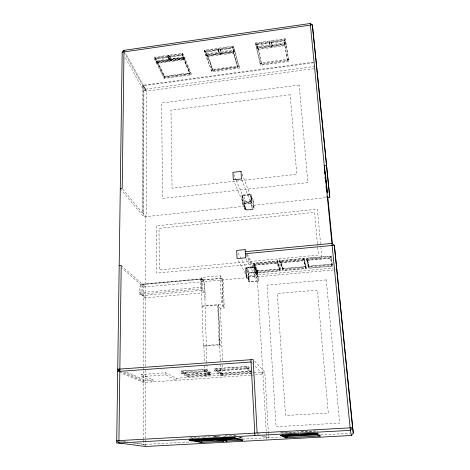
<?xml version="1.0" encoding="UTF-8"?>
<svg xmlns="http://www.w3.org/2000/svg" width="470" height="470" viewBox="0 0 470 470"><rect width="100%" height="100%" fill="white"/><g stroke="black" fill="none" stroke-linecap="round" stroke-linejoin="round"><path stroke-width="0.35" stroke-dasharray="2.35 1.76" d="M143.45 440.102L143.444 444.473L144.425 445.49M143.45 439.368L143.538 371.012M143.538 370.278L143.644 287.017L122.447 268.546M241.886 195.05L244.823 202.059L245.264 210.296L242.326 203.463L241.886 195.05L250.892 194.075L253.612 201.125L254.088 209.332L245.264 210.296L245.046 206.177L143.732 216.876L143.885 90.863L124.685 56.611M145.412 446.5L145.436 370.143M145.436 366.494L145.477 216.694M169.517 55.636L169.541 57.193L170.974 60.348L183.535 58.615L183.5 57.058L182.149 53.85L169.517 55.636L170.963 58.826L183.535 58.615L184.528 58.962L156.357 62.91L156.346 61.37L184.493 57.41L184.528 58.962L183.77 59.684L157.626 63.344L156.357 62.91L156.957 62.316L169.335 60.577L170.399 60.941L170.974 60.348L170.974 59.596L169.529 56.412L182.166 54.626L183.517 57.834M145.453 297.839L140.982 294.132L141.041 284.538M141.405 374.478L153.067 379.848L153.073 381.852L141.4 376.593L141.405 374.478L165.716 372.781L176.127 378.268L264.81 372.199L268.37 432.623M142.992 212.757L143.203 85.205L146.17 90.557L146.182 216.617L142.992 212.757L142.287 212.828L142.545 85.293L312.95 62.199M142.68 295.542L142.698 284.426M204.908 298.738L205.084 297.011A11.709 2.303 85.2 0 0 204.785 288.433L204.385 285.56A11.709 2.303 85.2 0 0 202.635 279.444L201.994 278.704L201.395 278.739L141.341 284.168L140.612 285.008A11.55 3.266 85.7 0 0 139.32 291.471L139.32 292.722L141.018 294.126M182.76 53.263L191.114 73.226L191.149 74.736L164.001 78.437L154.354 58.838L154.342 57.281L182.76 53.263L182.795 54.825L182.184 55.407L169.541 57.193L168.524 56.835L167.907 57.452L155.435 59.208L155.423 57.657L167.884 55.895L169.317 59.026L169.335 60.577L167.907 57.452L168.507 55.278L170.375 59.396L170.399 60.941L168.524 56.835L168.507 55.278M201.395 278.739L200.884 279.574A11.709 2.303 85.2 0 0 200.161 286.066L200.202 287.334L204.726 292.669L143.626 297.998M257.419 48.146L256.567 43.434L257.419 48.146L270.121 46.36L269.351 41.624L256.567 43.434L255.422 42.981L260.409 63.75L288.733 59.878L287.37 59.343L261.473 62.892L260.409 63.75L260.509 65.271L288.862 61.406L285.155 38.775L255.422 42.981L260.509 65.271M304.296 258.453L279.65 260.738L279.791 262.701L282.764 270.655L306.516 268.505L304.296 258.453L306.516 268.505M220.73 373.403L250.91 371.047L246.456 366.77L214.326 368.715L214.396 370.871L220.806 375.471L253.148 373.256L253.036 371.183M206.618 55.307L206.565 53.75L205.431 50.625L205.484 52.188L206.618 55.307L219.155 53.551L218.045 48.839L205.431 50.625L204.309 50.214L204.362 51.776L211.735 71.928L239.477 68.138L239.395 66.628L233.373 46.101L204.309 50.214L211.676 70.418L211.735 71.928M233.702 51.547L232.656 46.736L233.702 51.547L220.947 53.339L219.825 48.545L232.656 46.736L233.373 46.101L233.455 47.67L239.477 68.138M284.979 44.309L284.285 39.48L284.979 44.309L272.089 46.119L271.313 41.313L284.285 39.48L285.155 38.775L288.862 61.406M204.362 51.776L233.455 47.67M255.521 44.556L285.284 40.355M205.484 52.188L218.115 50.407L219.155 53.551M219.889 50.114L232.738 48.304M271.431 42.893L284.415 41.06M256.673 45.008L269.469 43.205L269.351 41.624M257.313 46.577L270.009 44.791M155.423 57.657L156.945 60.765L169.317 59.026M183.5 57.058L170.963 58.826L170.974 60.348M206.565 53.75L219.091 51.988M219.825 48.545L220.876 51.776L233.619 49.985M272.089 46.119L271.971 44.544L284.849 42.735M270.068 45.578L257.366 47.358L256.62 44.221L269.41 42.412L270.121 46.36M170.968 59.584L183.512 57.822M183.735 58.133L183.77 59.684L189.956 74.331L164.694 77.779L157.626 63.344L157.614 61.799L183.735 58.133L189.921 72.821L189.956 74.331L191.149 74.736L182.795 54.825L154.354 58.838L155.435 59.208M287.37 59.343L287.493 60.871L261.579 64.413L257.913 47.87L284.738 44.104L287.429 60.107M207.652 55.072L233.373 51.459L237.697 66.006L237.779 67.527L212.887 70.923L207.705 56.623L207.652 55.072L212.828 69.413L212.887 70.923M258.018 49.432L284.867 45.672L284.738 44.104M207.705 56.623L233.455 53.022L237.779 67.527M157.614 61.799L164.676 76.275L189.921 72.821M154.342 57.281L163.983 76.939L191.114 73.226M313.743 62.71L143.203 85.799L146.17 91.145L313.666 68.685M314.888 66.388L145.518 89.177L143.885 90.863L146.17 90.557M242.326 203.463L251.368 202.464L254.088 209.332M236.275 180.333L242.673 195.667L250.181 194.856L250.581 201.888L243.043 202.693L233.872 181.191M244.823 202.059L253.612 201.125M253.853 205.243L326.356 197.588M330.633 257.237L307.268 259.399L309.125 267.095L331.656 265.045L330.539 256.25L331.291 255.95L332.531 266.149L308.508 268.323L306.358 258.259L330.539 256.25L331.749 266.002L309.201 268.047L307.186 258.418L309.201 268.047M253.365 265.139L277.747 262.889L280.796 270.832L257.307 272.958L253.365 265.139L253.254 263.188L277.611 260.932L280.661 268.94L280.796 270.832M279.791 262.701L304.46 260.421M306.528 260.233L331.485 257.924L331.291 255.95L279.65 260.738L282.629 268.758L282.764 270.655M254.246 265.291L277.053 263.182L279.967 270.691L257.948 272.688L254.246 265.291L254.135 263.341L253.254 263.188L257.202 271.072L257.307 272.958M280.619 262.847L303.755 260.709L305.735 268.364L283.41 270.385L280.619 262.847L280.484 260.891L283.275 268.488L283.41 270.385M307.356 260.386L330.733 258.224M238.079 253.007L246.497 268.435L254.311 267.718L254.423 269.61L255.204 269.539L255.051 266.889L245.64 267.753L246.157 276.859L249.106 282.035L258.288 281.225L258.024 276.754L255.31 271.437L254.529 271.513L254.746 275.32L246.897 276.025L237.773 259.863M332.531 266.149L332.343 264.234L331.562 264.093L309.043 266.143L308.344 266.42L308.508 268.323M332.343 264.234L308.344 266.42L306.358 258.259M256.508 272.101L249.523 272.735L246.938 267.971L254.088 267.312L257.918 274.897L257.766 272.306L248.595 273.141L245.64 267.753L246.157 276.859L255.574 276.013L258.288 281.225M220.271 360.995L219.672 344.933L203.921 346.12L203.287 345.591L201.125 277.488L220.248 275.755L223.127 279.885L224.255 307.962L220.436 308.279L217.733 305.03L218.509 304.965L219.978 344.422L219.184 344.481L217.733 305.03M141.006 284.544L202.364 279.039L202.693 290.272L140.83 295.701M202.364 279.133L142.698 284.52L141.341 284.168M202.993 279.826L221.899 278.123L223.015 306.428M246.574 254.229L257.155 274.968L333.365 268.1M203.204 280.085L222.081 278.387L223.203 306.657M143.644 287.017L248.871 277.576M246.022 254.981L257.26 276.824L333.547 269.98M335.662 269.792L336.978 269.674L335.357 268.394M139.32 292.722L200.202 287.334M139.12 294.296L201.448 288.803A5.828 1.157 85.1 0 0 201.172 279.11M201.941 306.011L221.352 304.372L224.255 307.962M202.153 306.234L218.509 304.965M203.287 345.591L219.978 344.422M181.097 373.186L206.025 371.453L211.159 374.913L211.089 372.833L205.96 369.303L181.062 371.041L181.097 373.186L187.031 376.576L211.159 374.913M214.396 370.871L248.201 368.521L250.181 370.413M209.591 374.825L188.012 376.311L187.971 374.232L182.713 371.141L182.754 373.28L204.967 371.735L209.591 374.825L209.526 372.739L204.908 369.59L181.062 371.041L186.989 374.496L211.089 372.833L187.971 374.232L186.989 374.496L187.031 376.576M216.682 371.012L222.287 375.095L222.21 373.021L216.605 368.862L216.682 371.012L246.562 368.932L251.021 373.127M141.4 376.593L165.74 374.901L176.156 380.283L176.127 378.268M204.491 365.772L204.75 374.508L252.32 371.23M153.067 379.848L143.526 380.5L123.681 371.829M250.598 375.219L143.52 382.504L120.349 372.587M251.321 375.172L262.918 374.384L254.505 365.607M193.887 437.411L199.709 437.094M204.209 436.777L209.896 436.53M215.918 437.934L215.859 436.142L220.454 435.943M225.259 435.625L233.202 435.244L235.217 435.878M280.261 432.894L317.373 430.855L318.149 431.672M281.589 432.894L297.633 432.012M316.14 431.002L300.148 431.883L301.041 432.529M193.575 438.21L189.639 437.752M202.182 437.676L204.556 437.611M212.939 437.088L215.542 437.006M223.55 436.512L227.004 436.377M239.271 438.022L241.368 437.911L241.416 439.027M238.989 438.105L242.655 437.905L242.755 440.143M192.864 441.806L143.444 444.473L132.611 442.952M242.502 439.127L281.078 437.047M320.499 434.92L350.426 433.305M120.332 441.23L124.668 441.835M123.216 441.213L127.511 441.823M135.383 442.946L145.412 444.367M190.902 437.752L192.864 438.187M213.38 436.518L215.09 436.971M214.273 436.436L215.607 436.789M215.859 436.142L217.169 436.495M216.905 436.137L219.173 436.753M238.695 437.071L241.368 437.911M234.507 435.326L236.234 435.872M240.135 437.106L242.655 437.905M257.401 434.157L258.712 434.685M261.996 435.995L266.596 437.829M258.394 433.51L259.675 434.033M264.175 435.878L268.67 437.717L268.587 436.26M119.821 371.3L145.43 382.374M126.407 371.97L145.43 380.371M182.754 373.28L188.012 376.311M204.75 374.508L207.258 376.135L204.391 281.565L201.125 277.488M222.986 375.06L214.326 368.715L248.089 366.347L250.069 368.28M121.201 265.515L145.459 286.853M219.184 344.481L221.916 347.024M218.991 339.176L221.717 341.813M251.045 361.994L252.531 363.539M254.628 361.125L264.81 372.199M120.273 188.787L143.732 216.876M122.67 189.134L142.287 212.828M124.333 52.54L145.518 90.645L145.518 89.177L125.414 52.881M245.922 258.465L254.746 275.32M255.609 275.714L258.206 280.702L257.989 277.053L255.398 271.977M255.239 269.263L257.842 274.409L257.736 272.582L255.134 267.395M247.443 254.147L254.311 267.718M183.535 58.615L182.184 55.407L182.149 53.85M233.772 174.329L235.999 179.663M241.721 179.611L250.581 201.888M242.097 174.088L250.181 194.856M220.254 53.956L218.861 49.732L218.797 48.163M257.913 47.87L261.526 63.65M271.249 46.806L270.238 40.884M271.313 41.313L271.971 44.544M284.867 45.672L287.493 60.871M331.562 264.093L331.749 266.002M320.587 244.006L317.368 209.209L156.146 225.864L156.404 273.099L321.868 257.777L320.928 247.631M317.409 243.507L314.577 212.352L159.013 228.326L159.301 269.939L318.46 255.098L317.473 244.23M305.735 268.364L303.591 258.747L303.755 260.709M285.901 43.164L286.03 44.738L256.561 48.868L256.455 47.3M271.284 45.989L271.401 47.558M298.744 431.877L298.879 433.693M279.198 259.505L279.333 261.479M279.967 270.691L279.832 268.793L276.918 261.226L254.135 263.341L257.836 270.796L257.948 272.688M277.747 262.889L277.611 260.932L276.918 261.226L277.053 263.182M277.141 259.699L277.276 261.667M261.473 62.892L261.579 64.413M268.411 433.352L268.54 435.531M257.155 274.968L257.26 276.824M257.519 281.289L266.719 440.014M251.133 198.287L251.368 202.464L250.892 194.075M255.31 271.437L255.574 276.013M242.673 195.667L243.043 202.693M246.497 268.435L246.897 276.025M234.624 50.366L234.706 51.929L205.895 55.965L205.842 54.414M233.373 51.459L233.455 53.022M248.201 368.521L248.089 366.347L246.456 366.77L246.562 368.932M220.876 51.776L220.947 53.339M220.477 53.269L220.542 54.825M218.045 48.839L218.115 50.407M220.248 275.755L221.352 304.372M220.436 308.279L222.439 360.684M222.604 364.996L223.062 377.093M218.427 304.865L219.895 344.34M220.407 364.644L220.806 375.471M206.025 371.453L205.96 369.303L204.908 369.59L204.967 371.735M203.921 346.12L204.385 362.135M190.244 437.611L190.274 438.798M167.884 55.895L167.907 57.452M164.676 76.275L164.694 77.779L164.001 78.437L163.983 76.939M165.716 372.781L165.74 374.901M156.945 60.765L156.957 62.316M212.828 69.413L211.676 70.418L239.395 66.628L237.697 66.006L212.828 69.413M257.836 270.796L257.202 271.072L280.661 268.94L257.836 270.796M283.275 268.488L282.629 268.758L306.358 266.602L283.275 268.488M167.896 56.67L155.429 58.433L156.951 61.541L169.329 59.802L167.896 56.67M218.08 49.626L205.455 51.406L206.589 54.532L219.126 52.769L218.08 49.626M232.697 47.517L219.86 49.332L220.912 52.558L233.661 50.766L232.697 47.517M284.35 40.273L271.372 42.106L272.03 45.331L284.914 43.522L284.35 40.273M183.752 58.909L157.62 62.569L164.688 77.027L189.939 73.573L183.752 58.909M233.414 52.241L207.675 55.848L212.857 70.171L237.738 66.764L233.414 52.241M299.202 85.005L161.668 103.012L162.526 198.446L307.856 182.554L299.202 85.005M290.184 94.746L170.968 110.133L172.079 188.212L296.787 174.323L290.184 94.746M250.61 202.893L243.354 203.698L245.998 209.884L253.095 209.115L250.61 202.893M250.246 203.105L243.854 203.81L246.356 209.685L252.607 209.003L250.246 203.105M249.922 194.639L243.207 195.361L245.763 201.524L252.331 200.825L249.922 194.639M276.989 262.207L254.194 264.316L257.895 271.742L279.897 269.745L276.989 262.207M303.673 259.728L280.549 261.866L283.345 269.439L305.653 267.412L303.673 259.728M254.546 267.107L246.321 267.865L249.082 272.929L257.108 272.201L254.546 267.107M254.323 276.542L247.837 277.124L250.316 281.536L256.661 280.972L254.323 276.542M326.256 279.909L267.16 285.09L276.06 426.69L339.687 423.106L326.256 279.909M317.385 290.108L277.282 293.538L285.554 415.521L328.283 413.012L317.385 290.108M204.938 370.666L182.73 372.211L187.988 375.272L209.555 373.779L204.938 370.666M246.509 367.851L216.647 369.937L222.245 374.061L250.968 372.087L246.509 367.851M248.8 280.196L246.304 275.796L245.957 269.645L248.454 274.169L248.8 280.196M245.005 208.651L242.467 202.734L242.156 196.742L244.688 202.77L245.005 208.651M253.794 207.423L251.515 201.624L251.192 196.043L253.477 201.941L253.794 207.423M248.671 273.875L248.595 273.141L249.106 282.035L248.671 273.875"/><path stroke-width="0.7" d="M245.264 251.667L331.932 243.389L334.346 245.252L353.311 433.152L351.378 435.484L145.412 446.5L118.887 442.993L121.201 265.515L119.186 265.709M332.443 243.971L327.843 197.429L329.74 197.23L316.798 67.656L312.35 24.84L310.247 23.5L124.004 50.331L122.2 188.57L120.273 188.787M124.004 50.331L122.194 52.17L116.689 443.116L350.367 430.356L352.559 427.718L334.346 245.252L245.369 253.712M119.85 369.073L117.7 371.453L251.045 361.994M122.194 52.17L312.35 24.84L329.74 197.23M192.165 440.625L192.917 440.531L189.069 439.996L192.165 440.625L216.353 439.315L213.686 438.657L189.069 439.996M190.297 439.99L213.686 438.657M218.562 439.197L219.261 439.109L215.942 438.534L218.562 439.197L236.334 438.234L234.037 437.547L215.942 438.534M193.17 440.831L217.216 439.532L223.785 441.16L200.813 442.393L193.17 440.831L217.216 439.532M216.987 438.528L234.037 437.547M200.813 442.393L201.765 442.276L201.736 441.166L198.222 440.413M219.414 439.415L237.086 438.457L242.755 440.143L225.882 441.048L219.414 439.415L237.086 438.457M225.882 441.048L226.787 440.936L226.74 439.82L224.078 439.115M316.339 433.428L316.986 434.051L301.217 434.909L300.33 434.298L317.573 433.281L320.276 435.978L285.496 437.846L280.42 435.302L317.573 433.281M285.496 437.846L286.923 437.682L286.847 436.548L285.554 435.866M326.397 165.575L324.282 165.816L327.355 193.105M281.747 435.296L297.81 434.427L298.75 435.044L282.928 435.902L281.747 435.296L280.42 435.302M201.736 441.166L220.16 440.167M226.74 439.82L238.625 439.18M286.847 436.548L317.767 434.879M223.785 441.16L216.182 439.662M216.353 439.315L212.887 438.763M242.755 440.143L241.468 440.149L236.122 438.575M236.334 438.234L233.302 437.64M320.276 435.978L318.584 435.978L316.762 434.233L283.698 436.025L286.923 437.682M194.733 440.825L201.765 442.276M220.788 439.403L226.787 440.936M119.821 371.3L117.729 369.226L253.177 359.544L257.108 432.982M118.887 442.993L116.725 440.725L352.559 427.718L353.311 433.152M351.378 435.484L350.367 430.356L310.247 23.5M326.914 196.066L327.085 197.512M325.264 171.967L325.41 173.424M325.698 176.338L325.916 178.524M326.057 179.987L326.345 182.9M326.491 184.358L327.285 192.377M324.506 172.049L324.647 173.506M325.005 177.149L325.152 178.612M325.939 186.625L326.08 188.088M282.852 434.715L282.928 435.902M250.927 359.703L254.899 435.567M241.057 171.409L232.938 172.331L233.296 179.846L241.451 178.935L241.057 171.409M245.158 249.623L236.68 250.439L237.068 258.618L245.587 257.818L245.158 249.623"/></g></svg>
